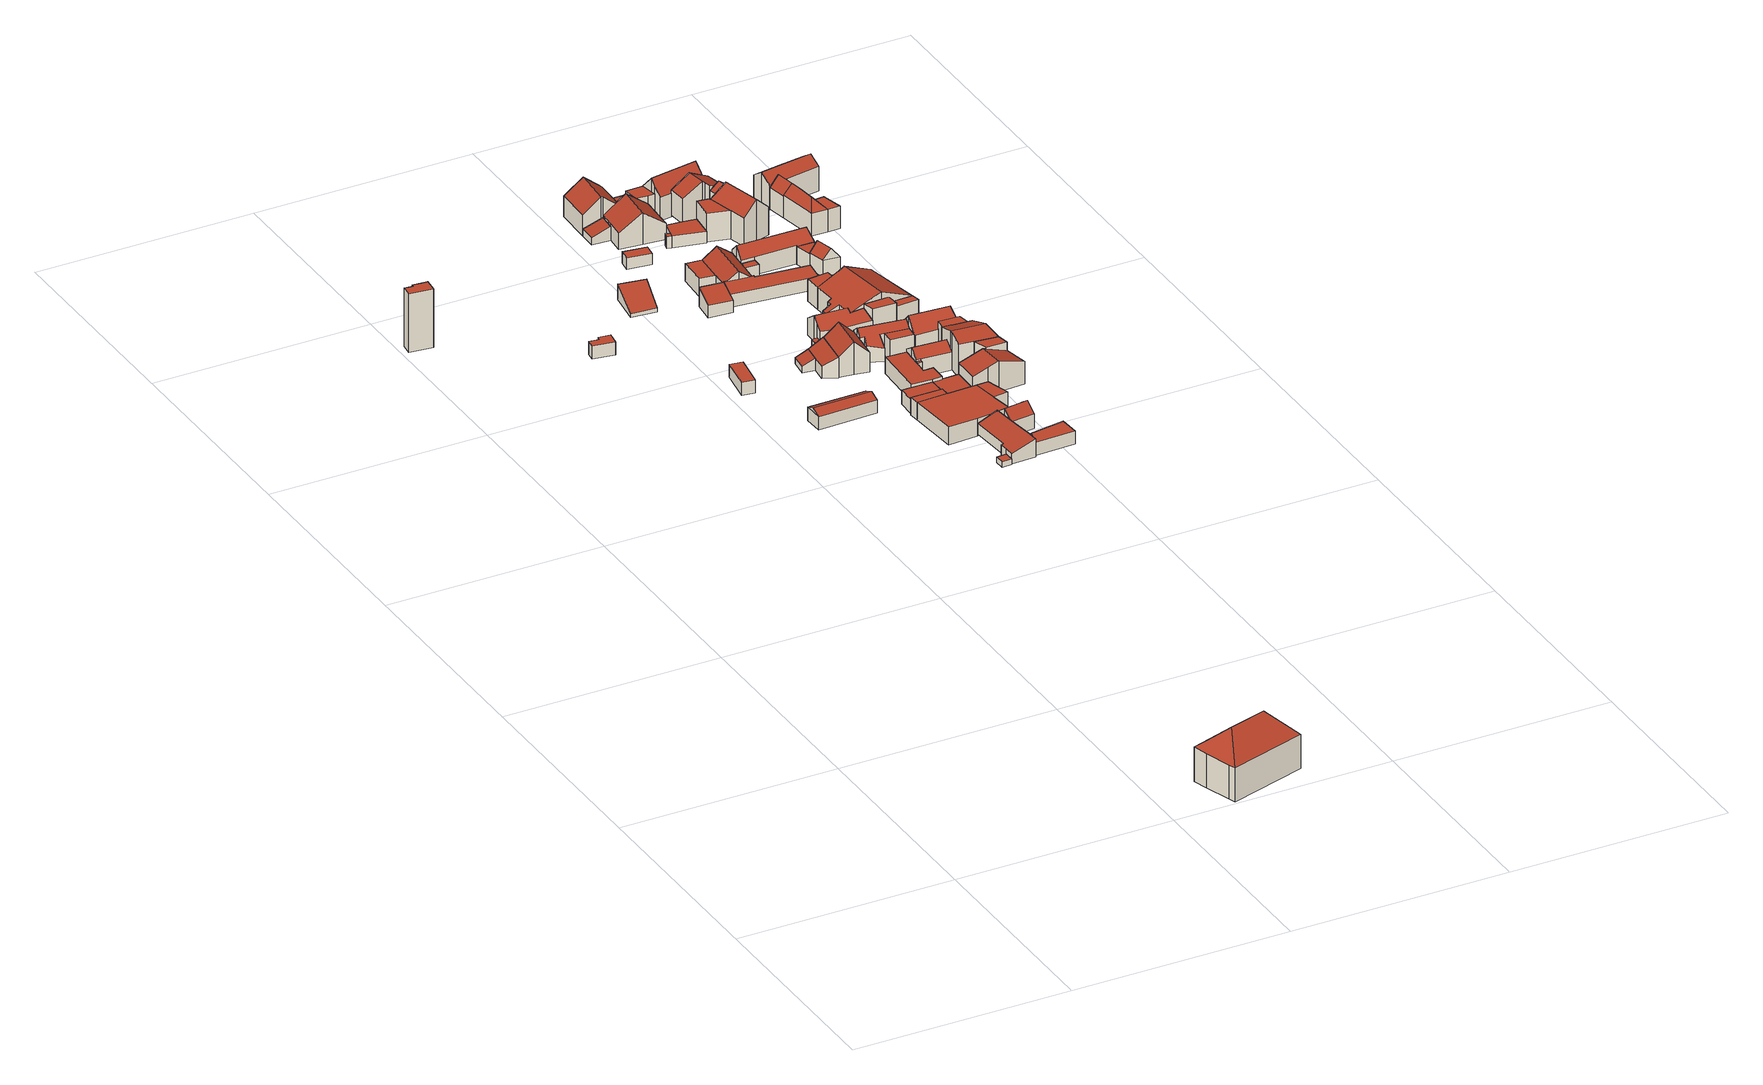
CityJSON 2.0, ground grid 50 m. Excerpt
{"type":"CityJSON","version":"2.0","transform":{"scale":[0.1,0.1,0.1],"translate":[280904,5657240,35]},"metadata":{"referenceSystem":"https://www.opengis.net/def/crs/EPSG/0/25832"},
"CityObjects":{
"building1":{"type":"Building","attributes":{"Gemeindeschluessel":"05370024","function":"31001_2724","roofType":"1000","measuredHeight":13.63},"address":[{"country":"Germany","locality":"Selfkant","thoroughfareNumber":"53","thoroughfareName":"Von-Byland-Straße","postcode":"52538"}],"geometry":[{"type":"Solid","lod":"2","boundaries":[[[[0,1,2,3]],[[4,5,1,0]],[[6,7,5,4]],[[8,9,7,6]],[[10,11,9,8]],[[3,2,11,10]],[[8,6,4,0,3,10]],[[1,5,7,9,11,2]]]],"semantics":{"surfaces":[{"type":"WallSurface"},{"type":"RoofSurface"},{"type":"GroundSurface"}],"values":[[0,0,0,0,0,0,1,2]]}}]},
"building2":{"type":"Building","attributes":{"Gemeindeschluessel":"05370024","function":"31001_2724","roofType":"3200","measuredHeight":13.11},"address":[{"country":"Germany","locality":"Selfkant","thoroughfareNumber":"1","thoroughfareName":"Zum Haus Millen","postcode":"52538"}],"geometry":[{"type":"Solid","lod":"2","boundaries":[[[[12,13,14,15]],[[16,17,13,12]],[[18,19,17,16]],[[20,21,19,18]],[[22,23,21,20]],[[24,25,23,22]],[[15,14,25,24]],[[26,15,24,27]],[[24,22,27]],[[27,22,20,18,26]],[[18,16,12,15,26]],[[13,17,19,21,23,25,14]]]],"semantics":{"surfaces":[{"type":"WallSurface"},{"type":"RoofSurface"},{"type":"GroundSurface"}],"values":[[0,0,0,0,0,0,0,1,1,1,1,2]]}}]},
"building3":{"type":"Building","attributes":{"Gemeindeschluessel":"05370024","function":"31001_2724","roofType":"9999","measuredHeight":3},"address":[{"country":"Germany","locality":"Selfkant","thoroughfareNumber":"51","thoroughfareName":"Von-Byland-Straße","postcode":"52538"}],"geometry":[{"type":"Solid","lod":"2","boundaries":[[[[28,29,30,31,32,33]],[[31,34,35,32]],[[30,36,34,31]],[[29,37,36,30]],[[28,38,37,29]],[[33,39,38,28]],[[32,35,39,33]],[[34,36,37,38,39,35]]]],"semantics":{"surfaces":[{"type":"RoofSurface"},{"type":"WallSurface"},{"type":"GroundSurface"}],"values":[[0,1,1,1,1,1,1,2]]}}]},
"building4":{"type":"Building","attributes":{"Gemeindeschluessel":"05370024","function":"31001_2724","roofType":"9999","measuredHeight":3},"address":[{"country":"Germany","locality":"Selfkant","thoroughfareNumber":"49","thoroughfareName":"Von-Byland-Straße","postcode":"52538"}],"geometry":[{"type":"Solid","lod":"2","boundaries":[[[[40,41,42,43]],[[41,44,45,42]],[[40,46,44,41]],[[43,47,46,40]],[[42,45,47,43]],[[44,46,47,45]]]],"semantics":{"surfaces":[{"type":"RoofSurface"},{"type":"WallSurface"},{"type":"GroundSurface"}],"values":[[0,1,1,1,1,2]]}}]},
"building5":{"type":"Building","attributes":{"Gemeindeschluessel":"05370024","function":"31001_2724","roofType":"3100","measuredHeight":4.02},"address":[{"country":"Germany","locality":"Selfkant","thoroughfareNumber":"47","thoroughfareName":"Von-Byland-Straße","postcode":"52538"}],"geometry":[{"type":"Solid","lod":"2","boundaries":[[[[48,49,50,51]],[[52,53,49,48]],[[54,55,53,52]],[[51,50,55,54]],[[48,56,52]],[[54,57,51]],[[51,57,56,48]],[[52,56,57,54]],[[49,53,55,50]]]],"semantics":{"surfaces":[{"type":"WallSurface"},{"type":"RoofSurface"},{"type":"GroundSurface"}],"values":[[0,0,0,0,0,0,1,1,2]]}}]},
"building6":{"type":"Building","attributes":{"Gemeindeschluessel":"05370024","function":"31001_9998","roofType":"2100","measuredHeight":3.62},"address":[{"country":"Germany","locality":"Selfkant","thoroughfareNumber":"53","thoroughfareName":"Von-Byland-Straße","postcode":"52538"}],"geometry":[{"type":"Solid","lod":"2","boundaries":[[[[58,59,60,61]],[[62,63,59,58]],[[64,65,63,62]],[[61,60,65,64]],[[62,58,61,64]],[[59,63,65,60]]]],"semantics":{"surfaces":[{"type":"WallSurface"},{"type":"RoofSurface"},{"type":"GroundSurface"}],"values":[[0,0,0,0,1,2]]}}]},
"building7":{"type":"Building","attributes":{"Gemeindeschluessel":"05370024","function":"31001_2724","roofType":"2100","measuredHeight":2.87},"address":[{"country":"Germany","locality":"Selfkant","thoroughfareNumber":"49","thoroughfareName":"Von-Byland-Straße","postcode":"52538"}],"geometry":[{"type":"Solid","lod":"2","boundaries":[[[[66,67,68,69]],[[70,71,67,66]],[[72,73,71,70]],[[69,68,73,72]],[[70,66,69,72]],[[67,71,73,68]]]],"semantics":{"surfaces":[{"type":"WallSurface"},{"type":"RoofSurface"},{"type":"GroundSurface"}],"values":[[0,0,0,0,1,2]]}}]},
"building8":{"type":"Building","attributes":{"Gemeindeschluessel":"05370024","function":"31001_2724","roofType":"1000","measuredHeight":1.25},"address":[{"country":"Germany","locality":"Selfkant","thoroughfareNumber":"43","thoroughfareName":"Von-Byland-Straße","postcode":"52538"}],"geometry":[{"type":"Solid","lod":"2","boundaries":[[[[74,75,76,77]],[[78,79,75,74]],[[80,81,79,78]],[[77,76,81,80]],[[78,74,77,80]],[[75,79,81,76]]]],"semantics":{"surfaces":[{"type":"WallSurface"},{"type":"RoofSurface"},{"type":"GroundSurface"}],"values":[[0,0,0,0,1,2]]}}]},
"building9":{"type":"Building","attributes":{"Gemeindeschluessel":"05370024","function":"51009_1610","roofType":"2100","measuredHeight":4.75},"geometry":[{"type":"Solid","lod":"2","boundaries":[[[[69,82,83,84]],[[72,85,82,69]],[[86,87,85,72]],[[88,89,87,86]],[[84,83,89,88]],[[86,72,69,84,88]],[[82,85,87,89,83]]]],"semantics":{"surfaces":[{"type":"WallSurface"},{"type":"RoofSurface"},{"type":"GroundSurface"}],"values":[[0,0,0,0,0,1,2]]}}]},
"building10":{"type":"Building","attributes":{"Gemeindeschluessel":"05370024","function":"31001_2724","roofType":"2100","measuredHeight":4.5},"address":[{"country":"Germany","locality":"Selfkant","thoroughfareNumber":"51","thoroughfareName":"Von-Byland-Straße","postcode":"52538"}],"geometry":[{"type":"Solid","lod":"2","boundaries":[[[[90,91,92,93]],[[94,95,91,90]],[[96,97,95,94]],[[98,99,97,96]],[[93,92,99,98]],[[96,94,90,93,98]],[[91,95,97,99,92]]]],"semantics":{"surfaces":[{"type":"WallSurface"},{"type":"RoofSurface"},{"type":"GroundSurface"}],"values":[[0,0,0,0,0,1,2]]}}]},
"building11":{"type":"Building","attributes":{"Gemeindeschluessel":"05370024","function":"31001_9998","roofType":"1000","measuredHeight":3.32},"address":[{"country":"Germany","locality":"Selfkant","thoroughfareNumber":"45","thoroughfareName":"Von-Byland-Straße","postcode":"52538"}],"geometry":[{"type":"Solid","lod":"2","boundaries":[[[[100,101,102,103]],[[104,105,101,100]],[[106,107,105,104]],[[108,109,107,106]],[[103,102,109,108]],[[106,104,100,103,108]],[[101,105,107,109,102]]]],"semantics":{"surfaces":[{"type":"WallSurface"},{"type":"RoofSurface"},{"type":"GroundSurface"}],"values":[[0,0,0,0,0,1,2]]}}]},
"building12":{"type":"Building","attributes":{"Gemeindeschluessel":"05370024","function":"31001_2463","roofType":"1000","measuredHeight":2.64},"address":[{"country":"Germany","locality":"Selfkant","thoroughfareNumber":"55","thoroughfareName":"Von-Byland-Straße","postcode":"52538"}],"geometry":[{"type":"Solid","lod":"2","boundaries":[[[[110,111,112,113]],[[114,115,111,110]],[[116,117,115,114]],[[113,112,117,116]],[[114,110,113,116]],[[111,115,117,112]]]],"semantics":{"surfaces":[{"type":"WallSurface"},{"type":"RoofSurface"},{"type":"GroundSurface"}],"values":[[0,0,0,0,1,2]]}}]},
"building13":{"type":"Building","attributes":{"Gemeindeschluessel":"05370024","function":"31001_9998","roofType":"3100","measuredHeight":7.63},"address":[{"country":"Germany","locality":"Selfkant","thoroughfareNumber":"49","thoroughfareName":"Von-Byland-Straße","postcode":"52538"}],"geometry":[{"type":"Solid","lod":"2","boundaries":[[[[118,119,120,121]],[[88,122,119,118]],[[123,124,122,88]],[[125,126,124,123]],[[127,128,126,125]],[[129,130,128,127]],[[121,120,130,129]],[[121,129,127,125,118]],[[123,88,118,125]],[[119,122,124,126,128,130,120]]]],"semantics":{"surfaces":[{"type":"WallSurface"},{"type":"RoofSurface"},{"type":"GroundSurface"}],"values":[[0,0,0,0,0,0,0,1,1,2]]}}]},
"building14":{"type":"Building","attributes":{"Gemeindeschluessel":"05370024","function":"31001_2724","roofType":"2100","measuredHeight":4.19},"address":[{"country":"Germany","locality":"Selfkant","thoroughfareNumber":"43","thoroughfareName":"Von-Byland-Straße","postcode":"52538"}],"geometry":[{"type":"Solid","lod":"2","boundaries":[[[[131,132,133,134]],[[135,136,132,131]],[[137,138,136,135]],[[139,140,138,137]],[[141,142,140,139]],[[143,144,142,141]],[[145,146,144,143]],[[147,148,146,145]],[[134,133,148,147]],[[145,143,141,139,137,135,131,134,147]],[[132,136,138,140,142,144,146,148,133]]]],"semantics":{"surfaces":[{"type":"WallSurface"},{"type":"RoofSurface"},{"type":"GroundSurface"}],"values":[[0,0,0,0,0,0,0,0,0,1,2]]}}]},
"building15":{"type":"Building","attributes":{"Gemeindeschluessel":"05370024","function":"31001_2724","roofType":"9999","measuredHeight":1.64},"address":[{"country":"Germany","locality":"Selfkant","thoroughfareNumber":"51","thoroughfareName":"Von-Byland-Straße","postcode":"52538"}],"geometry":[{"type":"Solid","lod":"2","boundaries":[[[[149,150,151,152]],[[150,153,154,151]],[[149,155,153,150]],[[152,156,155,149]],[[151,154,156,152]],[[153,155,156,154]]]],"semantics":{"surfaces":[{"type":"RoofSurface"},{"type":"WallSurface"},{"type":"GroundSurface"}],"values":[[0,1,1,1,1,2]]}}]},
"building16":{"type":"Building","attributes":{"Gemeindeschluessel":"05370024","function":"31001_2724","roofType":"2100","measuredHeight":3.2},"address":[{"country":"Germany","locality":"Selfkant","thoroughfareNumber":"57","thoroughfareName":"Von-Byland-Straße","postcode":"52538"}],"geometry":[{"type":"Solid","lod":"2","boundaries":[[[[157,158,159,160]],[[161,162,158,157]],[[163,164,162,161]],[[160,159,164,163]],[[161,157,160,163]],[[158,162,164,159]]]],"semantics":{"surfaces":[{"type":"WallSurface"},{"type":"RoofSurface"},{"type":"GroundSurface"}],"values":[[0,0,0,0,1,2]]}}]},
"building17":{"type":"Building","attributes":{"Gemeindeschluessel":"05370024","function":"31001_2724"},"address":[{"country":"Germany","locality":"Selfkant","thoroughfareNumber":"45","thoroughfareName":"Von-Byland-Straße","postcode":"52538"}],"children":["building17-1","building17-2","building17-3"]},
"building17-1":{"type":"BuildingPart","attributes":{"roofType":"1000","measuredHeight":4.08},"parents":["building17"],"geometry":[{"type":"Solid","lod":"2","boundaries":[[[[165,166,167,168]],[[169,170,166,165]],[[171,172,170,169]],[[173,174,175,176]],[[177,178,174,173]],[[179,180,181,182]],[[168,167,180,179]],[[182,177,173,176,171,169,165,168,179]],[[166,170,172,175,174,178,181,180,167]],[[176,175,172,171]],[[182,181,178,177]]]],"semantics":{"surfaces":[{"type":"WallSurface"},{"type":"RoofSurface"},{"type":"GroundSurface"},{"type":"ClosureSurface"}],"values":[[0,0,0,0,0,0,0,1,2,3,3]]}}]},
"building17-2":{"type":"BuildingPart","attributes":{"roofType":"1000","measuredHeight":4.08},"parents":["building17"],"geometry":[{"type":"Solid","lod":"2","boundaries":[[[[183,184,185,186]],[[176,175,184,183]],[[186,185,172,171]],[[176,183,186,171]],[[184,175,172,185]],[[171,172,175,176]]]],"semantics":{"surfaces":[{"type":"WallSurface"},{"type":"RoofSurface"},{"type":"GroundSurface"},{"type":"ClosureSurface"}],"values":[[0,0,0,1,2,3]]}}]},
"building17-3":{"type":"BuildingPart","attributes":{"roofType":"1000","measuredHeight":4.08},"parents":["building17"],"geometry":[{"type":"Solid","lod":"2","boundaries":[[[[187,188,178,177]],[[189,190,188,187]],[[182,181,190,189]],[[189,187,177,182]],[[188,190,181,178]],[[177,178,181,182]]]],"semantics":{"surfaces":[{"type":"WallSurface"},{"type":"RoofSurface"},{"type":"GroundSurface"},{"type":"ClosureSurface"}],"values":[[0,0,0,1,2,3]]}}]},
"building18":{"type":"Building","attributes":{"Gemeindeschluessel":"05370024","function":"31001_2120","roofType":"1000","measuredHeight":3.78},"address":[{"country":"Germany","locality":"Selfkant","thoroughfareNumber":"47","thoroughfareName":"Von-Byland-Straße","postcode":"52538"}],"geometry":[{"type":"Solid","lod":"2","boundaries":[[[[191,192,193,194]],[[195,196,192,191]],[[197,198,196,195]],[[199,200,198,197]],[[201,202,200,199]],[[203,204,202,201]],[[205,206,204,203]],[[207,208,206,205]],[[209,210,208,207]],[[211,212,210,209]],[[194,193,212,211]],[[209,207,205,203,201,199,197,195,191,194,211]],[[192,196,198,200,202,204,206,208,210,212,193]]]],"semantics":{"surfaces":[{"type":"WallSurface"},{"type":"RoofSurface"},{"type":"GroundSurface"}],"values":[[0,0,0,0,0,0,0,0,0,0,0,1,2]]}}]},
"building19":{"type":"Building","attributes":{"Gemeindeschluessel":"05370024","function":"31001_2724"},"address":[{"country":"Germany","locality":"Selfkant","thoroughfareNumber":"53","thoroughfareName":"Von-Byland-Straße","postcode":"52538"}],"children":["building19-1","building19-2"]},
"building19-1":{"type":"BuildingPart","attributes":{"roofType":"3100","measuredHeight":6.55},"parents":["building19"],"geometry":[{"type":"Solid","lod":"2","boundaries":[[[[213,214,215,216]],[[217,218,214,213]],[[219,220,221,222]],[[223,224,220,219]],[[225,226,224,223]],[[227,228,226,225]],[[229,230,228,227]],[[216,215,230,229]],[[222,217,213,216,219]],[[229,227,225,223,219,216]],[[214,218,221,220,224,226,228,230,215]],[[222,221,218,217]]]],"semantics":{"surfaces":[{"type":"WallSurface"},{"type":"RoofSurface"},{"type":"GroundSurface"},{"type":"ClosureSurface"}],"values":[[0,0,0,0,0,0,0,0,1,1,2,3]]}}]},
"building19-2":{"type":"BuildingPart","attributes":{"roofType":"1000","measuredHeight":4.12},"parents":["building19"],"geometry":[{"type":"Solid","lod":"2","boundaries":[[[[231,232,233,234]],[[222,221,232,231]],[[234,233,218,217]],[[222,231,234,217]],[[232,221,218,233]],[[217,218,221,222]]]],"semantics":{"surfaces":[{"type":"WallSurface"},{"type":"RoofSurface"},{"type":"GroundSurface"},{"type":"ClosureSurface"}],"values":[[0,0,0,1,2,3]]}}]},
"building20":{"type":"Building","attributes":{"Gemeindeschluessel":"05370024","function":"31001_9998","roofType":"1000","measuredHeight":2.96},"address":[{"country":"Germany","locality":"Selfkant","thoroughfareNumber":"45","thoroughfareName":"Von-Byland-Straße","postcode":"52538"}],"geometry":[{"type":"Solid","lod":"2","boundaries":[[[[235,236,237,238]],[[239,240,236,235]],[[241,242,240,239]],[[243,244,242,241]],[[106,245,244,243]],[[104,246,245,106]],[[238,237,246,104]],[[106,243,241,239,235,238,104]],[[236,240,242,244,245,246,237]]]],"semantics":{"surfaces":[{"type":"WallSurface"},{"type":"RoofSurface"},{"type":"GroundSurface"}],"values":[[0,0,0,0,0,0,0,1,2]]}}]},
"building21":{"type":"Building","attributes":{"Gemeindeschluessel":"05370024","function":"31001_2120","roofType":"1000","measuredHeight":3.06},"address":[{"country":"Germany","locality":"Selfkant","thoroughfareNumber":"43","thoroughfareName":"Von-Byland-Straße","postcode":"52538"}],"geometry":[{"type":"Solid","lod":"2","boundaries":[[[[247,248,249,250]],[[251,252,248,247]],[[253,254,252,251]],[[255,256,254,253]],[[257,258,256,255]],[[250,249,258,257]],[[255,253,251,247,250,257]],[[248,252,254,256,258,249]]]],"semantics":{"surfaces":[{"type":"WallSurface"},{"type":"RoofSurface"},{"type":"GroundSurface"}],"values":[[0,0,0,0,0,0,1,2]]}}]},
"building22":{"type":"Building","attributes":{"Gemeindeschluessel":"05370024","function":"31001_9998","roofType":"3100","measuredHeight":5.3},"address":[{"country":"Germany","locality":"Selfkant","thoroughfareNumber":"43","thoroughfareName":"Von-Byland-Straße","postcode":"52538"}],"geometry":[{"type":"Solid","lod":"2","boundaries":[[[[259,260,261,262]],[[263,264,260,259]],[[265,266,264,263]],[[267,268,266,265]],[[269,270,268,267]],[[271,272,270,269]],[[273,274,272,271]],[[262,261,274,273]],[[269,267,265,263,259,271]],[[262,273,271,259]],[[260,264,266,268,270,272,274,261]]]],"semantics":{"surfaces":[{"type":"WallSurface"},{"type":"RoofSurface"},{"type":"GroundSurface"}],"values":[[0,0,0,0,0,0,0,0,1,1,2]]}}]},
"building23":{"type":"Building","attributes":{"Gemeindeschluessel":"05370024","function":"31001_2724","roofType":"1000","measuredHeight":3.64},"address":[{"country":"Germany","locality":"Selfkant","thoroughfareNumber":"47","thoroughfareName":"Von-Byland-Straße","postcode":"52538"}],"geometry":[{"type":"Solid","lod":"2","boundaries":[[[[275,276,277,278]],[[279,280,276,275]],[[281,282,280,279]],[[278,277,282,281]],[[279,275,278,281]],[[276,280,282,277]]]],"semantics":{"surfaces":[{"type":"WallSurface"},{"type":"RoofSurface"},{"type":"GroundSurface"}],"values":[[0,0,0,0,1,2]]}}]},
"building24":{"type":"Building","attributes":{"Gemeindeschluessel":"05370024","function":"31001_2724"},"address":[{"country":"Germany","locality":"Selfkant","thoroughfareNumber":"59","thoroughfareName":"Von-Byland-Straße","postcode":"52538"}],"children":["building24-1","building24-2"]},
"building24-1":{"type":"BuildingPart","attributes":{"roofType":"3100","measuredHeight":8.15},"parents":["building24"],"geometry":[{"type":"Solid","lod":"2","boundaries":[[[[283,284,158,285]],[[286,159,284,283]],[[287,288,159,286]],[[289,290,288,287]],[[291,292,290,289]],[[293,294,292,291]],[[295,296,294,293]],[[297,298,296,295]],[[299,300,298,297]],[[285,158,301,302]],[[289,287,286,283,291]],[[285,302,299,297,295,293,291,283]],[[284,159,288,290,292,294,296,298,300,301,158]],[[302,301,300,299]]]],"semantics":{"surfaces":[{"type":"WallSurface"},{"type":"RoofSurface"},{"type":"GroundSurface"},{"type":"ClosureSurface"}],"values":[[0,0,0,0,0,0,0,0,0,0,1,1,2,3]]}}]},
"building24-2":{"type":"BuildingPart","attributes":{"roofType":"1000","measuredHeight":4.81},"parents":["building24"],"geometry":[{"type":"Solid","lod":"2","boundaries":[[[[303,304,300,299]],[[305,306,304,303]],[[302,301,306,305]],[[303,299,302,305]],[[300,304,306,301]],[[299,300,301,302]]]],"semantics":{"surfaces":[{"type":"WallSurface"},{"type":"RoofSurface"},{"type":"GroundSurface"},{"type":"ClosureSurface"}],"values":[[0,0,0,1,2,3]]}}]},
"building25":{"type":"Building","attributes":{"Gemeindeschluessel":"05370024","function":"31001_2724","roofType":"3100","measuredHeight":6.03},"address":[{"country":"Germany","locality":"Selfkant","thoroughfareNumber":"51","thoroughfareName":"Von-Byland-Straße","postcode":"52538"}],"geometry":[{"type":"Solid","lod":"2","boundaries":[[[[307,308,309,310]],[[311,312,308,307]],[[313,314,312,311]],[[315,316,314,313]],[[317,318,316,315]],[[319,320,318,317]],[[321,322,320,319]],[[323,324,322,321]],[[325,326,324,323]],[[327,328,326,325]],[[310,309,328,327]],[[307,310,327,325,323,321,319,311]],[[317,315,313,311,319]],[[308,312,314,316,318,320,322,324,326,328,309]]]],"semantics":{"surfaces":[{"type":"WallSurface"},{"type":"RoofSurface"},{"type":"GroundSurface"}],"values":[[0,0,0,0,0,0,0,0,0,0,0,1,1,2]]}}]},
"building26":{"type":"Building","attributes":{"Gemeindeschluessel":"05370024","function":"31001_2721","roofType":"3100","measuredHeight":7.4},"address":[{"country":"Germany","locality":"Selfkant","thoroughfareNumber":"57","thoroughfareName":"Von-Byland-Straße","postcode":"52538"}],"geometry":[{"type":"Solid","lod":"2","boundaries":[[[[329,330,331,332]],[[333,334,330,329]],[[335,336,334,333]],[[337,338,336,335]],[[339,340,338,337]],[[341,342,340,339]],[[343,344,342,341]],[[345,346,344,343]],[[332,331,346,345]],[[335,333,329,332,337]],[[345,343,341,339,337,332]],[[330,334,336,338,340,342,344,346,331]]]],"semantics":{"surfaces":[{"type":"WallSurface"},{"type":"RoofSurface"},{"type":"GroundSurface"}],"values":[[0,0,0,0,0,0,0,0,0,1,1,2]]}}]},
"building27":{"type":"Building","attributes":{"Gemeindeschluessel":"05370024","function":"31001_2723","roofType":"1000","measuredHeight":2.68},"address":[{"country":"Germany","locality":"Selfkant","thoroughfareNumber":"55","thoroughfareName":"Von-Byland-Straße","postcode":"52538"}],"geometry":[{"type":"Solid","lod":"2","boundaries":[[[[347,348,349,350]],[[351,352,348,347]],[[353,354,352,351]],[[350,349,354,353]],[[351,347,350,353]],[[348,352,354,349]]]],"semantics":{"surfaces":[{"type":"WallSurface"},{"type":"RoofSurface"},{"type":"GroundSurface"}],"values":[[0,0,0,0,1,2]]}}]},
"building28":{"type":"Building","attributes":{"Gemeindeschluessel":"05370024","function":"31001_2724"},"address":[{"country":"Germany","locality":"Selfkant","thoroughfareNumber":"49","thoroughfareName":"Von-Byland-Straße","postcode":"52538"}],"children":["building28-1","building28-2"]},
"building28-1":{"type":"BuildingPart","attributes":{"roofType":"3100","measuredHeight":6.32},"parents":["building28"],"geometry":[{"type":"MultiSurface","lod":"2","boundaries":[[[355,356,357,358]],[[359,360,356,355]],[[361,362,360,359]],[[363,364,362,361]],[[365,366,364,363]],[[367,368,366,365]],[[369,370,368,367]],[[371,372,370,369]],[[373,374,375,376]],[[358,357,374,373]],[[361,359,355,358,373,376,371,369,363]],[[367,365,363,369]],[[356,360,362,364,366,368,370,372,375,374,357]],[[376,375,372,377,371]]],"semantics":{"surfaces":[{"type":"WallSurface"},{"type":"RoofSurface"},{"type":"GroundSurface"},{"type":"ClosureSurface"}],"values":[0,0,0,0,0,0,0,0,0,0,1,1,2,3]}}]},
"building28-2":{"type":"BuildingPart","attributes":{"roofType":"1000","measuredHeight":5.02},"parents":["building28"],"geometry":[{"type":"MultiSurface","lod":"2","boundaries":[[[376,375,378,379]],[[380,381,372,371]],[[379,378,381,380]],[[371,376,379,380]],[[375,372,381,378]],[[371,372,375,382,376]]],"semantics":{"surfaces":[{"type":"WallSurface"},{"type":"RoofSurface"},{"type":"GroundSurface"},{"type":"ClosureSurface"}],"values":[0,0,0,1,2,3]}}]},
"building29":{"type":"Building","attributes":{"Gemeindeschluessel":"05370024","function":"31001_2723","roofType":"2100","measuredHeight":4.24},"address":[{"country":"Germany","locality":"Selfkant","thoroughfareNumber":"51","thoroughfareName":"Von-Byland-Straße","postcode":"52538"}],"geometry":[{"type":"Solid","lod":"2","boundaries":[[[[383,384,385,96]],[[386,387,384,383]],[[388,389,387,386]],[[390,391,389,388]],[[392,393,391,390]],[[96,385,393,392]],[[390,388,386,383,96,392]],[[384,387,389,391,393,385]]]],"semantics":{"surfaces":[{"type":"WallSurface"},{"type":"RoofSurface"},{"type":"GroundSurface"}],"values":[[0,0,0,0,0,0,1,2]]}}]},
"building30":{"type":"Building","attributes":{"Gemeindeschluessel":"05370024","function":"31001_2723","roofType":"1000","measuredHeight":3.53},"address":[{"country":"Germany","locality":"Selfkant","thoroughfareNumber":"53","thoroughfareName":"Von-Byland-Straße","postcode":"52538"}],"geometry":[{"type":"Solid","lod":"2","boundaries":[[[[394,395,396,397]],[[398,399,395,394]],[[400,401,399,398]],[[397,396,401,400]],[[398,394,397,400]],[[395,399,401,396]]]],"semantics":{"surfaces":[{"type":"WallSurface"},{"type":"RoofSurface"},{"type":"GroundSurface"}],"values":[[0,0,0,0,1,2]]}}]},
"building31":{"type":"Building","attributes":{"Gemeindeschluessel":"05370024","function":"31001_2724","roofType":"1000","measuredHeight":2.73},"address":[{"country":"Germany","locality":"Selfkant","thoroughfareNumber":"55","thoroughfareName":"Von-Byland-Straße","postcode":"52538"}],"geometry":[{"type":"Solid","lod":"2","boundaries":[[[[402,403,352,351]],[[404,405,403,402]],[[406,407,405,404]],[[408,409,407,406]],[[353,354,409,408]],[[351,352,354,353]],[[408,406,404,402,351,353]],[[403,405,407,409,354,352]]]],"semantics":{"surfaces":[{"type":"WallSurface"},{"type":"RoofSurface"},{"type":"GroundSurface"}],"values":[[0,0,0,0,0,0,1,2]]}}]},
"building32":{"type":"Building","attributes":{"Gemeindeschluessel":"05370024","function":"31001_1010"},"address":[{"country":"Germany","locality":"Selfkant","thoroughfareNumber":"47","thoroughfareName":"Von-Byland-Straße","postcode":"52538"}],"children":["building32-1","building32-2","building32-3"]},
"building32-1":{"type":"BuildingPart","attributes":{"roofType":"3100","measuredHeight":8.89},"parents":["building32"],"geometry":[{"type":"MultiSurface","lod":"2","boundaries":[[[410,411,412,413]],[[414,415,416,417]],[[418,419,415,414]],[[420,421,419,418]],[[422,423,421,420]],[[424,425,423,422]],[[426,427,425,424]],[[428,429,427,426]],[[413,412,430,431]],[[422,420,418,414,417,432,424]],[[410,413,431,428,426,424,432]],[[411,433,416,415,419,421,423,425,427,429,430,412]],[[432,434,435,410]],[[433,411,435,434]],[[417,436,437,434,432]],[[416,438,437,436]],[[433,434,437,438]],[[431,430,429,428]]],"semantics":{"surfaces":[{"type":"WallSurface"},{"type":"RoofSurface"},{"type":"GroundSurface"},{"type":"ClosureSurface"}],"values":[0,0,0,0,0,0,0,0,0,1,1,2,0,3,0,3,3,3]}}]},
"building32-2":{"type":"BuildingPart","attributes":{"roofType":"3100","measuredHeight":5.85},"parents":["building32"],"geometry":[{"type":"MultiSurface","lod":"2","boundaries":[[[439,440,441,442]],[[443,444,440,439]],[[445,446,444,443]],[[447,448,446,445]],[[436,416,448,447]],[[442,441,411,435]],[[439,442,435,437,443]],[[436,447,445,443,437]],[[440,444,446,448,416,438,411,441]],[[437,438,416,436]],[[411,449,433]],[[435,411,433,434]],[[434,433,449,438,437]]],"semantics":{"surfaces":[{"type":"WallSurface"},{"type":"RoofSurface"},{"type":"GroundSurface"},{"type":"ClosureSurface"}],"values":[0,0,0,0,0,0,1,1,2,3,0,3,3]}}]},
"building32-3":{"type":"BuildingPart","attributes":{"roofType":"1000","measuredHeight":7.64},"parents":["building32"],"geometry":[{"type":"Solid","lod":"2","boundaries":[[[[431,430,450,451]],[[452,453,429,428]],[[451,450,453,452]],[[428,431,451,452]],[[430,429,453,450]],[[429,430,431,428]]]],"semantics":{"surfaces":[{"type":"WallSurface"},{"type":"RoofSurface"},{"type":"GroundSurface"},{"type":"ClosureSurface"}],"values":[[0,0,0,1,2,3]]}}]},
"building33":{"type":"Building","attributes":{"Gemeindeschluessel":"05370024","function":"31001_2723","roofType":"3100","measuredHeight":7.3},"address":[{"country":"Germany","locality":"Selfkant","thoroughfareNumber":"45","thoroughfareName":"Von-Byland-Straße","postcode":"52538"}],"geometry":[{"type":"Solid","lod":"2","boundaries":[[[[454,455,456,457]],[[458,459,455,454]],[[460,461,459,458]],[[462,463,461,460]],[[464,465,463,462]],[[466,467,465,464]],[[468,469,467,466]],[[457,456,469,468]],[[460,458,454,457,462]],[[468,466,464,462,457]],[[455,459,461,463,465,467,469,456]]]],"semantics":{"surfaces":[{"type":"WallSurface"},{"type":"RoofSurface"},{"type":"GroundSurface"}],"values":[[0,0,0,0,0,0,0,0,1,1,2]]}}]},
"building34":{"type":"Building","attributes":{"Gemeindeschluessel":"05370024","function":"31001_1010"},"address":[{"country":"Germany","locality":"Selfkant","thoroughfareNumber":"51","thoroughfareName":"Von-Byland-Straße","postcode":"52538"}],"children":["building34-1","building34-2","building34-3","building34-4"]},
"building34-1":{"type":"BuildingPart","attributes":{"roofType":"3100","measuredHeight":7.98},"parents":["building34"],"geometry":[{"type":"MultiSurface","lod":"2","boundaries":[[[470,471,472,473]],[[474,475,471,470]],[[315,476,475,474]],[[477,478,476,315]],[[479,480,478,477]],[[481,482,480,479]],[[483,484,482,481]],[[485,486,484,483]],[[487,488,489,490]],[[491,492,488,487]],[[493,494,492,491]],[[490,485,483,481,479,477,315,474,470,473,495,487]],[[493,491,487,495]],[[472,471,475,476,478,480,482,484,486,489,488,492,494,496]],[[473,497,495]],[[472,496,497,473]],[[490,498,485]],[[498,489,486,485]],[[495,497,499,500,493]],[[494,501,496]],[[493,500,501,494]],[[496,501,500,499,497]]],"semantics":{"surfaces":[{"type":"WallSurface"},{"type":"RoofSurface"},{"type":"GroundSurface"},{"type":"ClosureSurface"}],"values":[0,0,0,0,0,0,0,0,0,0,0,1,1,2,0,3,0,3,0,0,3,3]}}]},
"building34-2":{"type":"BuildingPart","attributes":{"roofType":"1000","measuredHeight":5.13},"parents":["building34"],"geometry":[{"type":"Solid","lod":"2","boundaries":[[[[502,503,504,505]],[[498,489,503,502]],[[505,504,486,485]],[[498,502,505,485]],[[503,489,486,504]],[[485,486,489,498]]]],"semantics":{"surfaces":[{"type":"WallSurface"},{"type":"RoofSurface"},{"type":"GroundSurface"},{"type":"ClosureSurface"}],"values":[[0,0,0,1,2,3]]}}]},
"building34-3":{"type":"BuildingPart","attributes":{"roofType":"1000","measuredHeight":5.13},"parents":["building34"],"geometry":[{"type":"MultiSurface","lod":"2","boundaries":[[[506,507,494,493]],[[508,509,507,506]],[[506,493,500,508]],[[494,507,509,501]],[[493,494,501,500]],[[500,510,501,509,508]]],"semantics":{"surfaces":[{"type":"WallSurface"},{"type":"RoofSurface"},{"type":"GroundSurface"},{"type":"ClosureSurface"}],"values":[0,0,1,2,3,3]}}]},
"building34-4":{"type":"BuildingPart","attributes":{"roofType":"1000","measuredHeight":6.34},"parents":["building34"],"geometry":[{"type":"MultiSurface","lod":"2","boundaries":[[[473,472,511,512]],[[513,514,509,515]],[[512,511,514,513]],[[515,499,473,512,513]],[[472,501,509,514,511]],[[497,496,472,473]],[[499,500,501,496,497]],[[515,508,500,499]],[[509,501,500,508]]],"semantics":{"surfaces":[{"type":"WallSurface"},{"type":"RoofSurface"},{"type":"GroundSurface"},{"type":"ClosureSurface"}],"values":[0,0,0,1,2,3,3,0,3]}}]},
"building35":{"type":"Building","attributes":{"Gemeindeschluessel":"05370024","function":"31001_1010"},"address":[{"country":"Germany","locality":"Selfkant","thoroughfareNumber":"49","thoroughfareName":"Von-Byland-Straße","postcode":"52538"}],"children":["building35-1","building35-2"]},
"building35-1":{"type":"BuildingPart","attributes":{"roofType":"3100","measuredHeight":7.54},"parents":["building35"],"geometry":[{"type":"Solid","lod":"2","boundaries":[[[[516,517,518,519]],[[520,521,517,516]],[[522,523,521,520]],[[524,525,523,522]],[[526,527,525,524]],[[528,529,527,526]],[[530,531,529,528]],[[519,518,532,533]],[[516,519,533,530,528,520]],[[526,524,522,520,528]],[[517,521,523,525,527,529,531,532,518]],[[532,531,530,534,535,533]],[[533,535,534,530]]]],"semantics":{"surfaces":[{"type":"WallSurface"},{"type":"RoofSurface"},{"type":"GroundSurface"},{"type":"ClosureSurface"}],"values":[[0,0,0,0,0,0,0,0,1,1,2,0,3]]}}]},
"building35-2":{"type":"BuildingPart","attributes":{"roofType":"1000","measuredHeight":6.25},"address":[{"country":"Germany","locality":"Selfkant","thoroughfareNumber":"49","thoroughfareName":"Von-Byland-Straße","postcode":"52538"}],"parents":["building35"],"geometry":[{"type":"MultiSurface","lod":"2","boundaries":[[[536,537,534,538]],[[539,540,537,536]],[[541,542,540,539]],[[543,544,542,541]],[[545,535,544,543]],[[541,539,536,538,545,543]],[[534,537,540,542,544,535]],[[538,546,530,533,545]],[[534,535,533,530,546]]],"semantics":{"surfaces":[{"type":"WallSurface"},{"type":"RoofSurface"},{"type":"GroundSurface"},{"type":"ClosureSurface"}],"values":[0,0,0,0,0,1,2,0,3]}}]},
"building36":{"type":"Building","attributes":{"Gemeindeschluessel":"05370024","function":"31001_1010"},"address":[{"country":"Germany","locality":"Selfkant","thoroughfareNumber":"53","thoroughfareName":"Von-Byland-Straße","postcode":"52538"}],"children":["building36-1","building36-2","building36-3"]},
"building36-1":{"type":"BuildingPart","attributes":{"roofType":"3100","measuredHeight":6.57},"parents":["building36"],"geometry":[{"type":"MultiSurface","lod":"2","boundaries":[[[547,548,549,550]],[[551,395,548,547]],[[552,396,395,551]],[[553,554,396,552]],[[555,556,554,553]],[[557,558,556,555]],[[559,560,558,557]],[[561,562,560,559]],[[563,564,562,561]],[[552,551,547,550,563,561,559,553]],[[557,555,553,559]],[[549,548,395,396,554,556,558,560,562,564]],[[549,564,565,563,550]]],"semantics":{"surfaces":[{"type":"WallSurface"},{"type":"RoofSurface"},{"type":"GroundSurface"},{"type":"ClosureSurface"}],"values":[0,0,0,0,0,0,0,0,0,1,1,2,3]}}]},
"building36-2":{"type":"BuildingPart","attributes":{"roofType":"1000","measuredHeight":4.26},"parents":["building36"],"geometry":[{"type":"MultiSurface","lod":"2","boundaries":[[[550,549,566,567]],[[568,569,564,563]],[[563,550,567,568]],[[549,564,569,566]],[[564,549,570,550,563]],[[566,569,571,572]],[[567,572,571,568]]],"semantics":{"surfaces":[{"type":"WallSurface"},{"type":"RoofSurface"},{"type":"GroundSurface"},{"type":"ClosureSurface"}],"values":[0,0,1,2,3,0,3]}}]},
"building36-3":{"type":"BuildingPart","attributes":{"roofType":"3100","measuredHeight":6.2},"address":[{"country":"Germany","locality":"Selfkant","thoroughfareNumber":"53","thoroughfareName":"Von-Byland-Straße","postcode":"52538"}],"parents":["building36"],"geometry":[{"type":"Solid","lod":"2","boundaries":[[[[573,572,574,575]],[[576,577,571,578]],[[575,574,577,576]],[[573,579,578]],[[576,580,575]],[[575,580,579,573]],[[578,579,580,576]],[[572,571,577,574]],[[578,571,568,567,572,573]],[[572,567,568,571]]]],"semantics":{"surfaces":[{"type":"WallSurface"},{"type":"RoofSurface"},{"type":"GroundSurface"},{"type":"ClosureSurface"}],"values":[[0,0,0,0,0,1,1,2,0,3]]}}]},
"building37":{"type":"Building","attributes":{"Gemeindeschluessel":"05370024","function":"31001_1220"},"address":[{"country":"Germany","locality":"Selfkant","thoroughfareNumber":"59","thoroughfareName":"Von-Byland-Straße","postcode":"52538"}],"children":["building37-1","building37-2"]},
"building37-1":{"type":"BuildingPart","attributes":{"roofType":"3100","measuredHeight":8.56},"parents":["building37"],"geometry":[{"type":"MultiSurface","lod":"2","boundaries":[[[581,582,583,584]],[[585,586,582,581]],[[587,588,589,590]],[[591,592,588,587]],[[593,594,592,591]],[[595,596,594,593]],[[597,598,596,595]],[[599,600,598,597]],[[601,602,600,599]],[[584,583,602,601]],[[585,581,584,601,599,597,595,603]],[[593,591,587,590,603,595]],[[582,586,604,589,588,592,594,596,598,600,602,583]],[[603,605,606,585]],[[604,586,606,605]],[[590,589,590,605,604,603]],[[604,605,590,589]]],"semantics":{"surfaces":[{"type":"WallSurface"},{"type":"RoofSurface"},{"type":"GroundSurface"},{"type":"ClosureSurface"}],"values":[0,0,0,0,0,0,0,0,0,0,1,1,2,0,3,0,3]}}]},
"building37-2":{"type":"BuildingPart","attributes":{"roofType":"1000","measuredHeight":5.4},"parents":["building37"],"geometry":[{"type":"MultiSurface","lod":"2","boundaries":[[[607,608,586,606]],[[609,610,608,607]],[[611,612,610,609]],[[613,614,612,611]],[[590,589,614,613]],[[613,611,609,607,606,590]],[[608,610,612,614,589,586]],[[604,586,589,604,605]],[[606,586,604,605]],[[605,604,589,590]]],"semantics":{"surfaces":[{"type":"WallSurface"},{"type":"RoofSurface"},{"type":"GroundSurface"},{"type":"ClosureSurface"}],"values":[0,0,0,0,0,1,2,0,3,3]}}]},
"building38":{"type":"Building","attributes":{"Gemeindeschluessel":"05370024","function":"31001_1010"},"address":[{"country":"Germany","locality":"Selfkant","thoroughfareNumber":"55","thoroughfareName":"Von-Byland-Straße","postcode":"52538"}],"children":["building38-1","building38-2"]},
"building38-1":{"type":"BuildingPart","attributes":{"roofType":"3100","measuredHeight":9.67},"parents":["building38"],"geometry":[{"type":"Solid","lod":"2","boundaries":[[[[615,616,617,618]],[[619,620,616,615]],[[621,622,620,619]],[[623,624,622,621]],[[625,626,624,623]],[[627,628,626,625]],[[629,630,628,627]],[[615,618,629,627,625,619]],[[623,621,619,625]],[[617,616,620,622,624,626,628,630]],[[618,617,630,629]]]],"semantics":{"surfaces":[{"type":"WallSurface"},{"type":"RoofSurface"},{"type":"GroundSurface"},{"type":"ClosureSurface"}],"values":[[0,0,0,0,0,0,0,1,1,2,3]]}}]},
"building38-2":{"type":"BuildingPart","attributes":{"roofType":"1000","measuredHeight":6.57},"parents":["building38"],"geometry":[{"type":"Solid","lod":"2","boundaries":[[[[631,632,633,634]],[[635,636,632,631]],[[637,638,636,635]],[[618,617,638,637]],[[634,633,630,629]],[[618,637,635,631,634,629]],[[632,636,638,617,630,633]],[[629,630,617,618]]]],"semantics":{"surfaces":[{"type":"WallSurface"},{"type":"RoofSurface"},{"type":"GroundSurface"},{"type":"ClosureSurface"}],"values":[[0,0,0,0,0,1,2,3]]}}]},
"building39":{"type":"Building","attributes":{"Gemeindeschluessel":"05370024","function":"31001_1010"},"address":[{"country":"Germany","locality":"Selfkant","thoroughfareNumber":"57","thoroughfareName":"Von-Byland-Straße","postcode":"52538"}],"children":["building39-1","building39-2"]},
"building39-1":{"type":"BuildingPart","attributes":{"roofType":"3100","measuredHeight":8.21},"parents":["building39"],"geometry":[{"type":"MultiSurface","lod":"2","boundaries":[[[639,640,641,642]],[[643,644,640,639]],[[645,646,644,643]],[[647,648,646,645]],[[649,650,648,647]],[[651,652,650,649]],[[642,641,653,654]],[[642,654,651,649,647,639]],[[645,643,639,647]],[[640,644,646,648,650,652,653,641]],[[655,656,653,652,651]],[[654,657,658]],[[659,657,656,655,651]],[[658,657,659]]],"semantics":{"surfaces":[{"type":"WallSurface"},{"type":"RoofSurface"},{"type":"GroundSurface"},{"type":"ClosureSurface"}],"values":[0,0,0,0,0,0,0,1,1,2,0,0,3,3]}}]},
"building39-2":{"type":"BuildingPart","attributes":{"roofType":"3100","measuredHeight":7.91},"address":[{"country":"Germany","locality":"Selfkant","thoroughfareNumber":"57","thoroughfareName":"Von-Byland-Straße","postcode":"52538"}],"parents":["building39"],"geometry":[{"type":"MultiSurface","lod":"2","boundaries":[[[657,656,660,661]],[[662,663,655,664]],[[661,660,663,662]],[[662,665,661]],[[661,665,666,657]],[[664,666,665,662]],[[656,655,663,660]],[[664,651,659]],[[659,651,655,656,657]],[[657,659,658,666,664]],[[658,659,657]]],"semantics":{"surfaces":[{"type":"WallSurface"},{"type":"RoofSurface"},{"type":"GroundSurface"},{"type":"ClosureSurface"}],"values":[0,0,0,0,1,1,2,0,3,0,3]}}]},
"building40":{"type":"Building","attributes":{"Gemeindeschluessel":"05370024","function":"31001_1010"},"address":[{"country":"Germany","locality":"Selfkant","thoroughfareNumber":"68","thoroughfareName":"Von-Byland-Straße","postcode":"52538"}],"children":["building40-1","building40-2","building40-3"]},
"building40-1":{"type":"BuildingPart","attributes":{"roofType":"5000","measuredHeight":7.26},"parents":["building40"],"geometry":[{"type":"MultiSurface","lod":"2","boundaries":[[[667,668,669,670]],[[671,672,668,667]],[[670,673,667]],[[674,675,673,670]],[[667,673,675,671]],[[669,668,672,676]],[[670,677,678,676,674]],[[678,677,670,669]],[[679,680,671]],[[674,681,682]],[[676,672,680,681]],[[682,681,680,679]],[[671,683,679,682,684,674]],[[675,684,682,679,683]]],"semantics":{"surfaces":[{"type":"WallSurface"},{"type":"RoofSurface"},{"type":"GroundSurface"},{"type":"ClosureSurface"}],"values":[0,0,1,1,1,2,0,3,0,0,3,3,0,3]}}]},
"building40-2":{"type":"BuildingPart","attributes":{"roofType":"1000","measuredHeight":5.21},"parents":["building40"],"geometry":[{"type":"Solid","lod":"2","boundaries":[[[[685,686,678,677]],[[687,688,686,685]],[[670,669,688,687]],[[687,685,677,670]],[[686,688,669,678]],[[677,678,669,670]]]],"semantics":{"surfaces":[{"type":"WallSurface"},{"type":"RoofSurface"},{"type":"GroundSurface"},{"type":"ClosureSurface"}],"values":[[0,0,0,1,2,3]]}}]},
"building40-3":{"type":"BuildingPart","attributes":{"roofType":"3100","measuredHeight":7.37},"address":[{"country":"Germany","locality":"Selfkant","thoroughfareNumber":"68","thoroughfareName":"Von-Byland-Straße","postcode":"52538"}],"parents":["building40"],"geometry":[{"type":"MultiSurface","lod":"2","boundaries":[[[681,676,689,690]],[[691,692,672,680]],[[690,689,692,691]],[[691,693,690]],[[690,693,675,681]],[[680,675,693,691]],[[676,672,692,689]],[[672,676,672,680]],[[680,672,676,694,681]],[[675,683,675,684]],[[682,679,680,681]],[[684,675,683,679,682]]],"semantics":{"surfaces":[{"type":"WallSurface"},{"type":"RoofSurface"},{"type":"GroundSurface"},{"type":"ClosureSurface"}],"values":[0,0,0,0,1,1,2,0,3,0,3,3]}}]},
"building41":{"type":"Building","attributes":{"Gemeindeschluessel":"05370024","function":"31001_1010","roofType":"3100","measuredHeight":7.51},"address":[{"country":"Germany","locality":"Selfkant","thoroughfareNumber":"68","thoroughfareName":"Von-Byland-Straße","postcode":"52538"}],"geometry":[{"type":"Solid","lod":"2","boundaries":[[[[695,696,697,698]],[[699,700,696,695]],[[701,702,700,699]],[[703,704,702,701]],[[705,706,704,703]],[[707,708,706,705]],[[709,710,708,707]],[[698,697,710,709]],[[695,698,709,707,699]],[[705,703,701,699,707]],[[696,700,702,704,706,708,710,697]]]],"semantics":{"surfaces":[{"type":"WallSurface"},{"type":"RoofSurface"},{"type":"GroundSurface"}],"values":[[0,0,0,0,0,0,0,0,1,1,2]]}}]}
},
"vertices":[
[26,2371,162],[26,2371,25],[26,2365,25],[26,2365,162],[60,2367,162],[60,2367,25],[57,2337,162],[57,2337,25],[3,2343,162],[3,2343,25],[6,2368,162],[6,2368,25],
[639,22,89],[639,22,10],[644,6,10],[644,6,90],[620,82,89],[620,82,10],[610,117,90],[610,117,10],[666,134,90],[666,134,10],[791,172,90],[791,172,10],[823,61,90],[823,61,10],[674,76,141],[760,102,141],
[302,2117,74],[351,2109,74],[356,2139,74],[329,2143,74],[327,2134,74],[305,2137,74],[329,2143,44],[327,2134,44],[356,2139,44],[351,2109,44],[302,2117,44],[305,2137,44],
[510,1921,76],[498,1845,76],[527,1841,76],[539,1916,76],[498,1845,46],[527,1841,46],[510,1921,46],[539,1916,46],
[698,1688,83],[698,1688,52],[564,1686,52],[564,1686,83],[701,1645,83],[701,1645,52],[565,1641,83],[565,1641,52],[700,1666,92],[565,1664,92],
[507,2223,51],[507,2223,42],[521,2295,42],[521,2295,78],[450,2230,50],[450,2230,42],[461,2305,78],[461,2305,42],
[640,1851,71],[640,1851,56],[667,1847,56],[667,1847,85],[645,1890,71],[645,1890,56],[672,1886,85],[672,1886,56],
[817,1328,71],[817,1328,58],[840,1329,58],[840,1329,71],[816,1350,71],[816,1350,58],[839,1352,71],[839,1352,58],
[667,1847,57],[663,1812,57],[663,1812,85],[672,1886,57],[705,1884,105],[705,1884,57],[695,1798,104],[695,1798,57],
[585,2190,96],[585,2190,51],[580,2141,51],[580,2141,80],[638,2184,96],[638,2184,51],[635,2151,85],[635,2151,51],[634,2135,80],[634,2135,51],
[779,1645,91],[779,1645,58],[757,1645,58],[757,1645,91],[827,1644,91],[827,1644,58],[827,1603,91],[827,1603,58],[755,1603,91],[755,1603,58],
[586,2413,74],[586,2413,48],[532,2420,48],[532,2420,74],[582,2385,74],[582,2385,48],[528,2393,74],[528,2393,48],
[727,1793,134],[727,1793,58],[760,1787,58],[760,1787,104],[695,1798,58],[705,1884,104],[705,1884,58],[738,1879,134],[738,1879,58],[770,1874,104],[770,1874,58],[766,1839,104],[766,1839,58],
[894,1358,101],[894,1358,59],[887,1420,59],[887,1420,100],[896,1331,101],[896,1331,59],[840,1329,82],[840,1329,59],[839,1352,82],[839,1352,59],[838,1370,82],[838,1370,59],[842,1371,84],[842,1371,59],[835,1466,84],[835,1466,59],[882,1470,100],[882,1470,59],
[718,1933,74],[705,1933,74],[705,1919,74],[717,1918,74],[705,1933,57],[705,1919,57],[718,1933,57],[717,1918,57],
[559,2553,77],[559,2553,45],[514,2555,45],[514,2555,62],[556,2514,77],[556,2514,45],[513,2515,62],[513,2515,45],
[835,1466,96],[835,1466,55],[882,1470,55],[882,1470,96],[767,1462,96],[767,1462,55],[757,1579,96],[757,1579,55],[886,1584,96],[886,1584,55],[827,1582,55],[827,1582,96],[895,1584,96],[895,1584,55],[911,1474,96],[911,1474,55],[903,1525,55],[903,1525,96],
[827,1603,96],[827,1603,55],[755,1603,55],[755,1603,96],
[922,1585,96],[922,1585,55],[938,1530,96],[938,1530,55],
[786,1767,97],[786,1767,59],[784,1767,59],[784,1767,97],[832,1765,97],[832,1765,59],[829,1718,97],[829,1718,59],[829,1709,97],[829,1709,59],[827,1684,97],[827,1684,59],[850,1684,97],[850,1684,59],[849,1646,97],[849,1646,59],[849,1644,97],[849,1644,59],[827,1644,97],[827,1644,59],[779,1645,97],[779,1645,59],
[638,2184,90],[638,2184,49],[670,2180,49],[670,2180,114],[641,2224,90],[641,2224,49],[679,2290,114],[679,2290,49],[646,2292,49],[646,2292,90],[712,2287,90],[712,2287,49],[708,2240,90],[708,2240,49],[707,2221,90],[707,2221,49],[703,2177,90],[703,2177,49],
[609,2295,90],[609,2295,49],[606,2228,49],[606,2228,90],
[849,1646,91],[849,1646,61],[849,1644,61],[849,1644,91],[888,1646,91],[888,1646,61],[886,1584,91],[886,1584,61],[827,1582,91],[827,1582,61],[827,1603,61],[827,1644,61],
[902,1367,93],[902,1367,62],[903,1360,62],[903,1360,93],[984,1379,93],[984,1379,62],[987,1334,93],[987,1334,62],[896,1331,93],[896,1331,62],[894,1358,93],[894,1358,62],
[885,1445,116],[885,1445,63],[887,1420,63],[887,1420,97],[882,1470,97],[882,1470,63],[911,1474,97],[911,1474,63],[938,1477,97],[938,1477,63],[939,1470,103],[939,1470,63],[941,1452,116],[941,1452,63],[943,1426,97],[943,1426,63],
[839,1717,100],[839,1717,64],[829,1718,64],[829,1718,100],[838,1709,100],[838,1709,64],[829,1709,100],[829,1709,64],
[556,2554,126],[556,2554,45],[559,2553,125],[514,2555,93],[517,2642,93],[517,2642,45],[520,2642,96],[520,2642,45],[560,2640,126],[560,2640,45],[565,2640,123],[565,2640,45],[593,2639,100],[593,2639,45],[602,2638,93],[602,2638,45],[600,2588,93],[600,2588,45],[599,2552,45],[599,2552,93],
[630,2588,93],[630,2588,45],[633,2551,93],[633,2551,45],
[718,1933,108],[718,1933,58],[717,1918,58],[717,1918,97],[718,1947,119],[718,1947,58],[719,1977,97],[719,1977,58],[759,1975,97],[759,1975,58],[790,1974,97],[790,1974,58],[792,1942,119],[792,1942,58],[793,1933,112],[793,1933,58],[824,1934,114],[824,1934,58],[831,1908,96],[831,1908,58],[752,1912,95],[752,1912,58],
[552,2473,83],[552,2473,46],[604,2468,46],[604,2468,120],[556,2514,83],[556,2514,46],[559,2553,83],[559,2553,46],[610,2551,120],[610,2551,46],[633,2551,103],[633,2551,46],[660,2549,83],[660,2549,46],[656,2466,83],[656,2466,46],[656,2463,83],[656,2463,46],
[639,2436,78],[639,2436,51],[636,2424,51],[636,2424,78],[649,2433,78],[649,2433,51],[646,2421,78],[646,2421,51],
[772,1822,98],[772,1822,59],[805,1808,59],[805,1808,90],[775,1838,109],[775,1838,59],[766,1839,109],[766,1839,59],[768,1857,122],[768,1857,59],[770,1874,109],[770,1874,59],[875,1860,109],[875,1860,59],[873,1843,122],[873,1843,59],[871,1827,109],[871,1827,59],[807,1834,109],[807,1834,59],[817,1833,59],[817,1833,109],[871,1827,80],
[815,1803,59],[815,1803,109],[868,1800,109],[868,1800,59],[817,1833,88],
[638,2184,97],[638,2184,55],[635,2151,55],[703,2177,97],[703,2177,55],[703,2174,96],[703,2174,55],[824,2162,96],[824,2162,55],[827,2131,84],[827,2131,55],
[738,2239,91],[738,2239,56],[708,2240,56],[708,2240,91],[738,2219,91],[738,2219,56],[707,2221,91],[707,2221,56],
[657,2466,78],[657,2466,51],[689,2463,78],[689,2463,51],[722,2458,78],[722,2458,51],[717,2404,78],[717,2404,51],
[908,1713,147],[908,1713,60],[906,1681,60],[906,1681,137],[915,1760,136],[915,1760,60],[910,1761,60],[910,1761,136],[930,1759,136],[930,1759,60],[930,1756,137],[930,1756,60],[976,1753,137],[976,1753,60],[984,1712,149],[984,1712,60],[988,1693,143],[988,1693,60],[992,1671,137],[992,1671,60],[939,1677,60],[939,1677,137],[908,1719,149],[908,1719,60],[908,1719,106],[908,1713,103],[910,1761,102],[909,1737,119],[909,1737,60],
[829,1718,103],[829,1718,60],[839,1717,60],[839,1717,103],[831,1742,119],[831,1742,60],[832,1765,103],[832,1765,60],[889,1762,102],[889,1762,60],[908,1724,60],
[950,1645,60],[950,1645,137],[997,1644,137],[997,1644,60],
[922,1585,129],[922,1585,64],[947,1586,64],[947,1586,137],[886,1584,117],[886,1584,64],[888,1646,117],[888,1646,64],[942,1645,137],[942,1645,64],[950,1645,134],[950,1645,64],[997,1644,117],[997,1644,64],[1008,1589,117],[1008,1589,64],
[793,1933,110],[793,1933,59],[824,1934,59],[824,1934,123],[790,1974,110],[790,1974,59],[759,1975,59],[759,1987,97],[759,1987,59],[779,1990,106],[779,1990,59],[778,2001,106],[778,2001,59],[787,2003,110],[787,2003,59],[784,2055,110],[784,2055,59],[848,2062,139],[848,2062,59],[834,2060,59],[834,2060,132],[912,2068,110],[912,2068,59],[937,1937,110],[937,1937,59],[865,1935,139],[865,1935,59],[865,1935,123],[834,2060,110],[882,1936,123],[882,1936,110],[882,1936,59],
[830,2099,110],[830,2099,59],[782,2094,59],[782,2094,110],
[941,1918,110],[941,1918,59],[884,1913,110],[884,1913,59],[882,1936,101],
[831,1908,59],[831,1908,123],[885,1907,123],[885,1907,59],[884,1913,123],
[868,1800,108],[868,1800,62],[870,1799,62],[870,1799,107],[872,1830,137],[872,1830,62],[875,1860,108],[875,1860,62],[880,1859,108],[880,1859,62],[957,1855,108],[957,1855,62],[963,1824,137],[963,1824,62],[969,1794,108],[969,1794,62],[921,1797,62],[921,1797,108],[969,1794,64],[921,1797,64],
[976,1753,127],[976,1753,64],[969,1794,127],[930,1756,127],[930,1756,64],[930,1759,127],[930,1759,64],[915,1760,127],[915,1760,64],[921,1797,127],[969,1794,102],
[833,2238,99],[833,2238,56],[833,2237,56],[833,2237,98],[738,2239,98],[708,2240,98],[710,2263,121],[710,2263,56],[712,2287,98],[712,2287,56],[862,2285,98],[862,2285,56],[868,2261,121],[868,2261,56],[873,2236,98],[873,2236,56],[871,2236,98],[871,2236,56],[871,2236,77],
[842,2199,56],[842,2199,98],[879,2201,98],[879,2201,56],[833,2237,77],[879,2201,62],[842,2199,62],
[842,2199,100],[851,2160,62],[851,2160,100],[889,2156,100],[889,2156,62],[879,2201,100],[860,2200,124],[870,2158,124],
[678,2531,102],[678,2531,48],[705,2535,48],[705,2535,102],[675,2549,121],[675,2549,48],[725,2598,103],[725,2598,48],[669,2589,48],[669,2589,102],[779,2608,102],[779,2608,48],[779,2607,102],[779,2607,48],[784,2578,134],[784,2578,48],[789,2551,104],[789,2551,48],[796,2552,105],[796,2552,48],[797,2550,102],[797,2550,48],[674,2560,134],[674,2560,48],[674,2560,102],[675,2549,102],
[660,2549,102],[660,2549,48],[633,2551,102],[633,2551,48],[630,2588,102],[630,2588,48],[666,2589,102],[666,2589,48],
[773,2451,140],[773,2451,54],[751,2452,54],[751,2452,120],[785,2450,151],[785,2450,54],[820,2449,120],[820,2449,54],[839,2369,120],[839,2369,54],[807,2360,151],[807,2360,54],[774,2352,120],[774,2352,54],[765,2392,120],[765,2392,54],
[722,2458,120],[722,2458,54],[717,2404,54],[717,2404,120],[750,2454,120],[750,2454,54],[750,2452,120],[750,2452,54],
[758,2499,134],[758,2499,52],[763,2499,52],[763,2499,131],[709,2493,110],[709,2493,52],[705,2535,110],[705,2535,52],[751,2543,134],[751,2543,52],[797,2550,110],[797,2550,52],[810,2488,110],[810,2488,52],[766,2484,52],[766,2484,131],[810,2488,55],[766,2484,55],[766,2484,119],[776,2485,126],[791,2486,119],
[773,2451,55],[773,2451,119],[820,2449,119],[820,2449,55],[810,2488,119],[797,2450,134],[788,2486,134],
[911,2318,111],[911,2318,59],[946,2317,59],[946,2317,111],[894,2408,111],[894,2408,59],[925,2345,132],[937,2415,111],[916,2411,132],[937,2415,59],[942,2365,111],[942,2365,59],[897,2408,111],[894,2408,109],[937,2415,109],[935,2414,111],[913,2411,130],[918,2412,130],
[964,2366,111],[964,2366,59],[975,2317,111],[975,2317,59],
[929,2459,59],[929,2459,109],[886,2452,109],[886,2452,59],[908,2456,132],[937,2415,77],
[886,2452,114],[886,2452,57],[929,2459,57],[929,2459,114],[882,2478,132],[882,2478,57],[877,2504,114],[877,2504,57],[942,2514,114],[942,2514,57],[999,2522,114],[999,2522,57],[1004,2497,132],[1004,2497,57],[1009,2472,114],[1009,2472,57]
]}
